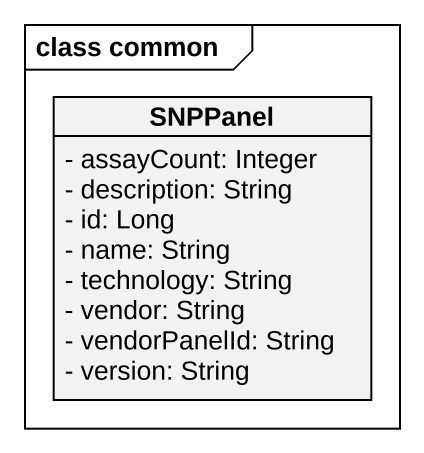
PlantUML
@startuml
mainframe class common
hide circle
hide empty members
skinparam classAttributeIconSize 0
class SNPPanel {
  - assayCount: Integer
  - description: String
  - id: Long
  - name: String
  - technology: String
  - vendor: String
  - vendorPanelId: String
  - version: String
}
@enduml
